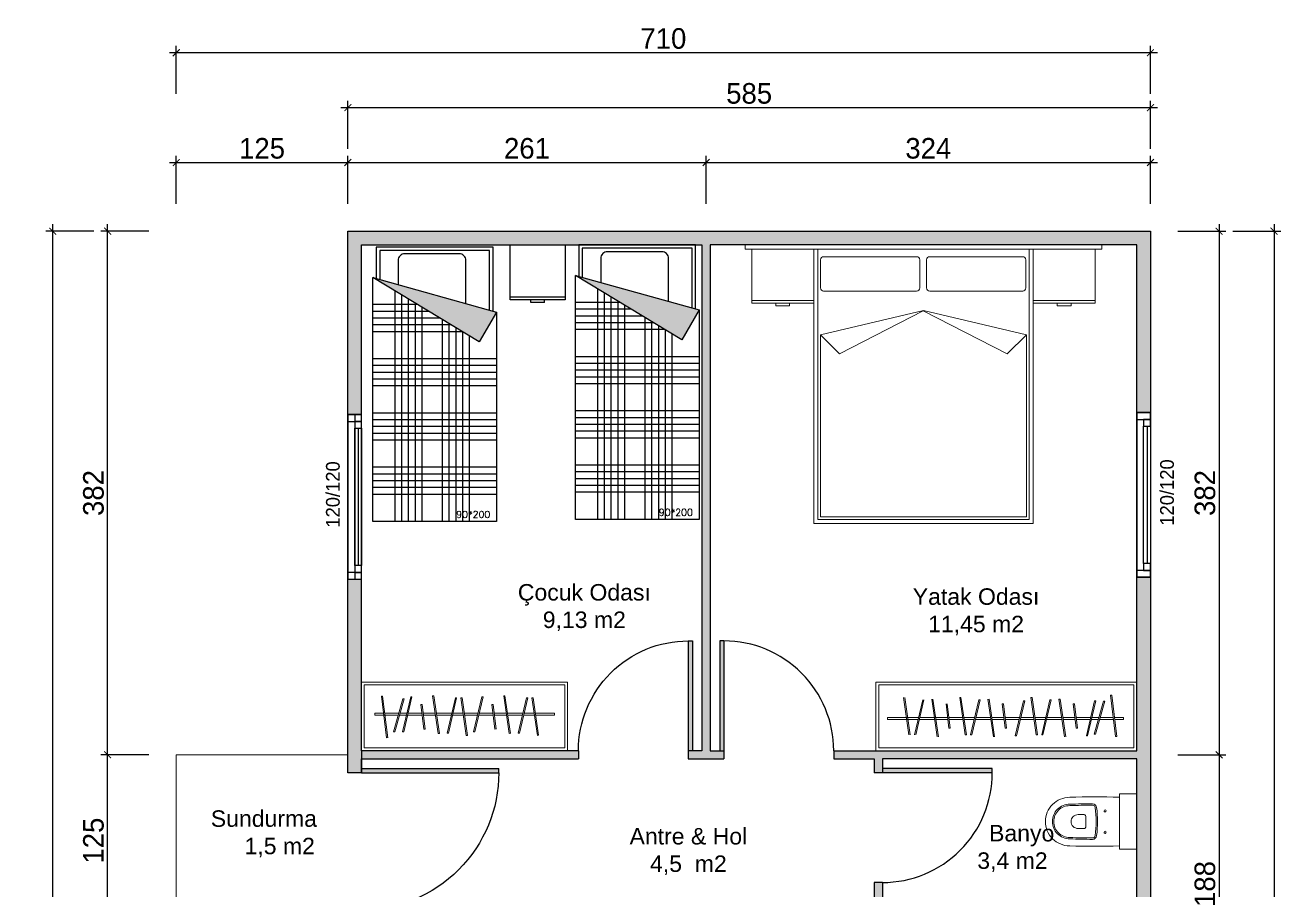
# Model space of a CAD drawing. Header units: inches. Extents: x 321 to 21697, y 7 to 6462.
# Drawn here: x 9205 to 10120, y 4552 to 5183 of the extents above; entities that cross this region are included whole.
import ezdxf

# ---------------------------------------------------------------- set-up
doc = ezdxf.new("R2010")
doc.units = ezdxf.units.IN
doc.header["$MEASUREMENT"] = 0
doc.layers.add('Kapı', color=154, linetype='Continuous', true_color=0x0c4697)
doc.layers.add('merdiven', color=8, linetype='Continuous')
doc.layers.add('Pencere', color=141, linetype='Continuous')
doc.layers.add('tefris', color=8, linetype='Continuous', lineweight=5)
doc.styles.add('DIŞ ÖLÇÜ', font='FRAMDCN.TTF', dxfattribs={"height": 15})
doc.styles.add('ROMANS', font='romans.shx')
doc.styles.get("Standard").update_dxf_attribs({"font": 'arial.ttf'})
doc.dimstyles.new('YAZI STİLİ', dxfattribs={"dimscale": 0.5, "dimtxt": 15, "dimasz": 10, "dimexe": 10, "dimexo": 10, "dimgap": 5, "dimtad": 1, "dimdec": 0, "dimtxsty": 'DIŞ ÖLÇÜ', "dimblk": 'ARCHTICK', "dimcen": 2.5, "dimdle": 10, "dimadec": 0, "dimazin": 0, "dimtfac": 1, "dimtdec": 0, "dimtix": 1, "dimtmove": 0, "dimatfit": 3, "dimldrblk": 'ARCHTICK', "dimfxl": 60, "dimfxlon": 1, "dimlwd": -1, "dimlwe": -1, "dimarcsym": 0})

# ---------------------------------------------------------------- blocks, each defined once
blk = doc.blocks.new('_ArchTick')
at = {"color": 0, "linetype": 'ByBlock', "const_width": 0.15}
blk.add_lwpolyline([(-0.5, -0.5), (0.5, 0.5)], dxfattribs=at)
blk = doc.blocks.new('*D587')
at = {"color": 0, "transparency": 16777216}
for p, q in [((9315.48, 5052.72), (9315.48, 5087.72)), ((9440.48, 5052.72), (9440.48, 5087.72)), ((9310.48, 5082.72), (9445.48, 5082.72))]:
    blk.add_line(p, q, dxfattribs=at)
at = {"layer": 'Defpoints', "color": 0, "transparency": 16777216}
for p in [(9440.48, 5082.72), (9315.48, 5032.72), (9440.48, 5032.72)]:
    blk.add_point(p, dxfattribs=at)
at = {"color": 0, "transparency": 16777216, "xscale": 5, "yscale": 5, "zscale": 5, "rotation": 180}
blk.add_blockref('_ArchTick', (9315.48, 5082.72), dxfattribs=at)
at = {"color": 0, "transparency": 16777216, "xscale": 5, "yscale": 5, "zscale": 5}
blk.add_blockref('_ArchTick', (9440.48, 5082.72), dxfattribs=at)
at = {"color": 0, "transparency": 16777216, "insert": (9377.98, 5093), "char_height": 15, "attachment_point": 5, "style": 'DIŞ ÖLÇÜ'}
blk.add_mtext('125', dxfattribs=at)
blk = doc.blocks.new('*D588')
at = {"color": 0, "transparency": 16777216}
for p, q in [((9440.48, 5052.72), (9440.48, 5087.72)), ((9701.48, 5052.72), (9701.48, 5087.72)), ((9435.48, 5082.72), (9706.48, 5082.72))]:
    blk.add_line(p, q, dxfattribs=at)
at = {"layer": 'Defpoints', "color": 0, "transparency": 16777216}
for p in [(9701.48, 5082.72), (9440.48, 5032.72), (9701.48, 5022.72)]:
    blk.add_point(p, dxfattribs=at)
at = {"color": 0, "transparency": 16777216, "xscale": 5, "yscale": 5, "zscale": 5, "rotation": 180}
blk.add_blockref('_ArchTick', (9440.48, 5082.72), dxfattribs=at)
at = {"color": 0, "transparency": 16777216, "xscale": 5, "yscale": 5, "zscale": 5}
blk.add_blockref('_ArchTick', (9701.48, 5082.72), dxfattribs=at)
at = {"color": 0, "transparency": 16777216, "insert": (9570.98, 5093), "char_height": 15, "attachment_point": 5, "style": 'DIŞ ÖLÇÜ'}
blk.add_mtext('261', dxfattribs=at)
blk = doc.blocks.new('*D462')
at = {"color": 0, "transparency": 16777216}
for p, q in [((9701.48, 5052.72), (9701.48, 5087.72)), ((10025.23, 5052.72), (10025.23, 5087.72)), ((9696.48, 5082.72), (10030.23, 5082.72))]:
    blk.add_line(p, q, dxfattribs=at)
at = {"layer": 'Defpoints', "color": 0, "transparency": 16777216}
for p in [(10025.23, 5082.72), (10025.23, 5032.72), (9701.48, 5022.72)]:
    blk.add_point(p, dxfattribs=at)
at = {"color": 0, "transparency": 16777216, "xscale": 5, "yscale": 5, "zscale": 5, "rotation": 180}
blk.add_blockref('_ArchTick', (9701.48, 5082.72), dxfattribs=at)
at = {"color": 0, "transparency": 16777216, "xscale": 5, "yscale": 5, "zscale": 5}
blk.add_blockref('_ArchTick', (10025.23, 5082.72), dxfattribs=at)
at = {"color": 0, "transparency": 16777216, "insert": (9863.36, 5093), "char_height": 15, "attachment_point": 5, "style": 'DIŞ ÖLÇÜ'}
blk.add_mtext('324', dxfattribs=at)
blk = doc.blocks.new('*D463')
at = {"color": 0, "transparency": 16777216}
for p, q in [((10045.23, 5032.72), (10080.23, 5032.72)), ((10075.23, 5037.72), (10075.23, 4646.22)), ((10045.23, 4651.22), (10080.23, 4651.22))]:
    blk.add_line(p, q, dxfattribs=at)
at = {"layer": 'Defpoints', "color": 0, "transparency": 16777216}
for p in [(10025.23, 5032.72), (10015.23, 4651.22), (10075.23, 4651.22)]:
    blk.add_point(p, dxfattribs=at)
at = {"color": 0, "transparency": 16777216, "xscale": 5, "yscale": 5, "zscale": 5}
for p, rotation in [((10075.23, 5032.72), 90), ((10075.23, 4651.22), 270)]:
    blk.add_blockref('_ArchTick', p, dxfattribs=dict(at, rotation=rotation))
at = {"color": 0, "transparency": 16777216, "insert": (10064.96, 4841.97), "char_height": 15, "attachment_point": 5, "rotation": 90, "style": 'DIŞ ÖLÇÜ'}
blk.add_mtext('382', dxfattribs=at)
blk = doc.blocks.new('*D464')
at = {"color": 0, "transparency": 16777216}
for p, q in [((10045.23, 4651.22), (10080.23, 4651.22)), ((10075.23, 4656.22), (10075.23, 4457.97)), ((10045.23, 4462.97), (10080.23, 4462.97))]:
    blk.add_line(p, q, dxfattribs=at)
at = {"layer": 'Defpoints', "color": 0, "transparency": 16777216}
for p in [(10015.23, 4651.22), (10015.23, 4462.97), (10075.23, 4462.97)]:
    blk.add_point(p, dxfattribs=at)
at = {"color": 0, "transparency": 16777216, "xscale": 5, "yscale": 5, "zscale": 5}
for p, rotation in [((10075.23, 4651.22), 90), ((10075.23, 4462.97), 270)]:
    blk.add_blockref('_ArchTick', p, dxfattribs=dict(at, rotation=rotation))
at = {"color": 0, "transparency": 16777216, "insert": (10064.96, 4557.1), "char_height": 15, "attachment_point": 5, "rotation": 90, "style": 'DIŞ ÖLÇÜ'}
blk.add_mtext('188', dxfattribs=at)
blk = doc.blocks.new('*D591')
at = {"color": 0, "transparency": 16777216}
for p, q in [((9295.48, 4651.22), (9260.48, 4651.22)), ((9265.48, 4521.22), (9265.48, 4656.22)), ((9295.48, 4526.22), (9260.48, 4526.22))]:
    blk.add_line(p, q, dxfattribs=at)
at = {"layer": 'Defpoints', "color": 0, "transparency": 16777216}
for p in [(9265.48, 4651.22), (9450.48, 4651.22), (9450.48, 4526.22)]:
    blk.add_point(p, dxfattribs=at)
at = {"color": 0, "transparency": 16777216, "xscale": 5, "yscale": 5, "zscale": 5}
for p, rotation in [((9265.48, 4651.22), 90), ((9265.48, 4526.22), 270)]:
    blk.add_blockref('_ArchTick', p, dxfattribs=dict(at, rotation=rotation))
at = {"color": 0, "transparency": 16777216, "insert": (9255.21, 4588.72), "char_height": 15, "attachment_point": 5, "rotation": 90, "style": 'DIŞ ÖLÇÜ'}
blk.add_mtext('125', dxfattribs=at)
blk = doc.blocks.new('*D592')
at = {"color": 0, "transparency": 16777216}
for p, q in [((9295.48, 5032.72), (9260.48, 5032.72)), ((9265.48, 4646.22), (9265.48, 5037.72)), ((9295.48, 4651.22), (9260.48, 4651.22))]:
    blk.add_line(p, q, dxfattribs=at)
at = {"layer": 'Defpoints', "color": 0, "transparency": 16777216}
for p in [(9265.48, 5032.72), (9440.48, 5032.72), (9450.48, 4651.22)]:
    blk.add_point(p, dxfattribs=at)
at = {"color": 0, "transparency": 16777216, "xscale": 5, "yscale": 5, "zscale": 5}
for p, rotation in [((9265.48, 5032.72), 90), ((9265.48, 4651.22), 270)]:
    blk.add_blockref('_ArchTick', p, dxfattribs=dict(at, rotation=rotation))
at = {"color": 0, "transparency": 16777216, "insert": (9255.21, 4841.97), "char_height": 15, "attachment_point": 5, "rotation": 90, "style": 'DIŞ ÖLÇÜ'}
blk.add_mtext('382', dxfattribs=at)
blk = doc.blocks.new('*D487')
at = {"color": 0, "transparency": 16777216}
for p, q in [((9440.48, 5092.72), (9440.48, 5127.72)), ((10025.23, 5092.72), (10025.23, 5127.72)), ((9435.48, 5122.72), (10030.23, 5122.72))]:
    blk.add_line(p, q, dxfattribs=at)
at = {"layer": 'Defpoints', "color": 0, "transparency": 16777216}
for p in [(10025.23, 5122.72), (9440.48, 5032.72), (10025.23, 5032.72)]:
    blk.add_point(p, dxfattribs=at)
at = {"color": 0, "transparency": 16777216, "xscale": 5, "yscale": 5, "zscale": 5, "rotation": 180}
blk.add_blockref('_ArchTick', (9440.48, 5122.72), dxfattribs=at)
at = {"color": 0, "transparency": 16777216, "xscale": 5, "yscale": 5, "zscale": 5}
blk.add_blockref('_ArchTick', (10025.23, 5122.72), dxfattribs=at)
at = {"color": 0, "transparency": 16777216, "insert": (9732.86, 5133), "char_height": 15, "attachment_point": 5, "style": 'DIŞ ÖLÇÜ'}
blk.add_mtext('585', dxfattribs=at)
blk = doc.blocks.new('*D488')
at = {"color": 0, "transparency": 16777216}
for p, q in [((10085.23, 5032.72), (10120.23, 5032.72)), ((10115.23, 5037.72), (10115.23, 3903.22)), ((10085.23, 3908.22), (10120.23, 3908.22))]:
    blk.add_line(p, q, dxfattribs=at)
at = {"layer": 'Defpoints', "color": 0, "transparency": 16777216}
for p in [(10025.23, 5032.72), (10025.23, 3908.22), (10115.23, 3908.22)]:
    blk.add_point(p, dxfattribs=at)
at = {"color": 0, "transparency": 16777216, "xscale": 5, "yscale": 5, "zscale": 5}
for p, rotation in [((10115.23, 5032.72), 90), ((10115.23, 3908.22), 270)]:
    blk.add_blockref('_ArchTick', p, dxfattribs=dict(at, rotation=rotation))
at = {"color": 0, "transparency": 16777216, "insert": (10104.96, 4470.47), "char_height": 15, "attachment_point": 5, "rotation": 90, "style": 'DIŞ ÖLÇÜ'}
blk.add_mtext('1125', dxfattribs=at)
blk = doc.blocks.new('*D489')
at = {"color": 0, "transparency": 16777216}
for p, q in [((9255.48, 5032.72), (9220.48, 5032.72)), ((9225.48, 3903.22), (9225.48, 5037.72)), ((9255.48, 3908.22), (9220.48, 3908.22))]:
    blk.add_line(p, q, dxfattribs=at)
at = {"layer": 'Defpoints', "color": 0, "transparency": 16777216}
for p in [(9225.48, 5032.72), (9440.48, 5032.72), (9440.48, 3908.22)]:
    blk.add_point(p, dxfattribs=at)
at = {"color": 0, "transparency": 16777216, "xscale": 5, "yscale": 5, "zscale": 5}
for p, rotation in [((9225.48, 5032.72), 90), ((9225.48, 3908.22), 270)]:
    blk.add_blockref('_ArchTick', p, dxfattribs=dict(at, rotation=rotation))
at = {"color": 0, "transparency": 16777216, "insert": (9215.21, 4470.47), "char_height": 15, "attachment_point": 5, "rotation": 90, "style": 'DIŞ ÖLÇÜ'}
blk.add_mtext('1125', dxfattribs=at)
blk = doc.blocks.new('*D490')
at = {"color": 0, "transparency": 16777216}
for p, q in [((10030.23, 5162.72), (9310.48, 5162.72)), ((9315.48, 5132.72), (9315.48, 5167.72)), ((10025.23, 5132.72), (10025.23, 5167.72))]:
    blk.add_line(p, q, dxfattribs=at)
at = {"layer": 'Defpoints', "color": 0, "transparency": 16777216}
for p in [(9315.48, 5162.72), (10025.23, 5072.72), (9315.48, 4691.22)]:
    blk.add_point(p, dxfattribs=at)
at = {"color": 0, "transparency": 16777216, "xscale": 5, "yscale": 5, "zscale": 5, "rotation": 180}
blk.add_blockref('_ArchTick', (9315.48, 5162.72), dxfattribs=at)
at = {"color": 0, "transparency": 16777216, "xscale": 5, "yscale": 5, "zscale": 5}
blk.add_blockref('_ArchTick', (10025.23, 5162.72), dxfattribs=at)
at = {"color": 0, "transparency": 16777216, "insert": (9670.36, 5173), "char_height": 15, "attachment_point": 5, "style": 'DIŞ ÖLÇÜ'}
blk.add_mtext('710', dxfattribs=at)
blk = doc.blocks.new('RFSF')
for p, q in [((-10764.26, -3549.47), (-10764.26, -3539.47)), ((-10644.26, -3549.47), (-10644.26, -3539.47))]:
    blk.add_line(p, q)
at = {"layer": 'Pencere'}
for p, q in [((-10754.26, -3539.47), (-10654.26, -3539.47)), ((-10759.26, -3549.47), (-10649.26, -3549.47)), ((-10754.26, -3541.97), (-10654.26, -3541.97)), ((-10654.26, -3544.47), (-10754.26, -3544.47))]:
    blk.add_line(p, q, dxfattribs=at)
for points in [[(-10764.26, -3549.47), (-10759.26, -3549.47), (-10759.26, -3539.47), (-10764.26, -3539.47), (-10764.26, -3549.47)], [(-10759.26, -3539.47), (-10759.26, -3544.47), (-10754.26, -3544.47), (-10754.26, -3539.47), (-10759.26, -3539.47)], [(-10654.26, -3539.47), (-10654.26, -3544.47), (-10649.26, -3544.47), (-10649.26, -3539.47), (-10654.26, -3539.47)], [(-10649.26, -3549.47), (-10644.26, -3549.47), (-10644.26, -3539.47), (-10649.26, -3539.47), (-10649.26, -3549.47)]]:
    blk.add_lwpolyline(points, dxfattribs=at)
blk = doc.blocks.new('yhyhyhyh')
at = {"layer": 'tefris'}
for p, q in [((64424.58, 2378.16), (64424.58, 2383.16)), ((64388.68, 2347.93), (64388.68, 2280.2)), ((64411.42, 2350.2), (64390.95, 2350.2)), ((64413.68, 2280.2), (64413.68, 2347.93)), ((64445.57, 2350.66), (64427.98, 2275.79)), ((64445.57, 2350.66), (64459.48, 2336.75)), ((64578.08, 2350.66), (64445.57, 2350.66)), ((64578.08, 2200.66), (64578.08, 2350.66)), ((64459.48, 2336.75), (64428.08, 2275.36)), ((64388.68, 2270.66), (64388.68, 2202.93)), ((64390.95, 2277.93), (64411.42, 2277.93)), ((64411.42, 2272.93), (64390.95, 2272.93)), ((64413.68, 2202.93), (64413.68, 2270.66)), ((64427.98, 2275.79), (64445.57, 2200.64)), ((64428.08, 2275.36), (64459.48, 2214.55)), ((64459.48, 2214.55), (64445.6, 2200.66)), ((64390.95, 2200.66), (64411.42, 2200.66)), ((64445.6, 2200.66), (64578.08, 2200.66)), ((64424.58, 2173.16), (64424.58, 2178.16))]:
    blk.add_line(p, q, dxfattribs=at)
for points in [[(64383.08, 2145.66), (64383.08, 2405.66), (64380.08, 2405.66), (64380.08, 2145.66)], [(64583.08, 2195.66), (64583.08, 2355.66), (64383.08, 2355.66), (64383.08, 2195.66)]]:
    blk.add_lwpolyline(points, close=True, dxfattribs=at)
for points in [[(64383.08, 2355.66), (64383.08, 2400.66), (64420.58, 2400.66), (64420.58, 2355.66), (64383.08, 2355.66)], [(64420.58, 2400.66), (64422.58, 2400.66), (64422.58, 2355.66), (64420.58, 2355.66)], [(64424.58, 2383.16), (64422.58, 2383.16)], [(64424.58, 2378.16), (64424.58, 2373.16), (64422.58, 2373.16)], [(64383.08, 2195.66), (64583.08, 2195.66), (64583.08, 2355.66), (64383.08, 2355.66)], [(64383.08, 2198.66), (64580.08, 2198.66), (64580.08, 2352.66), (64383.08, 2352.66)], [(64383.08, 2150.66), (64383.08, 2195.66), (64420.58, 2195.66), (64420.58, 2150.66), (64383.08, 2150.66)], [(64420.58, 2195.66), (64422.58, 2195.66), (64422.58, 2150.66), (64420.58, 2150.66)], [(64424.58, 2178.16), (64422.58, 2178.16)], [(64424.58, 2173.16), (64424.58, 2168.16), (64422.58, 2168.16)]]:
    blk.add_lwpolyline(points, dxfattribs=at)
for centre, start, end in [((64390.95, 2347.93), 90, 180), ((64411.42, 2347.93), 0, 90), ((64390.95, 2280.2), 180, 270), ((64411.42, 2280.2), 270, 0), ((64390.95, 2270.66), 90, 180), ((64411.42, 2270.66), 0, 90), ((64390.95, 2202.93), 180, 270), ((64411.42, 2202.93), 270, 0)]:
    blk.add_arc(centre, 2.27, start, end, dxfattribs=at)
blk = doc.blocks.new('drfdf')
at = {"layer": 'merdiven'}
blk.add_hatch(color=252, dxfattribs=at).paths.add_polyline_path([(-14053.99, 1535.25), (-13963.99, 1510.11), (-13976.56, 1488.33)])
for p, q in [((-13966.46, 1557.47), (-14051.52, 1557.47)), ((-14051.52, 1557.47), (-14051.52, 1534.56)), ((-13966.46, 1510.77), (-13966.46, 1557.47)), ((-14053.99, 1535.25), (-13963.99, 1510.11)), ((-14053.99, 1357.47), (-14053.99, 1535.25)), ((-13963.99, 1510.11), (-13963.99, 1357.47)), ((-13963.99, 1357.47), (-14053.99, 1357.47))]:
    blk.add_line(p, q, dxfattribs=at)
at = {"layer": 'merdiven', "color": 251}
for p, q in [((-14038.07, 1525.6), (-14038.07, 1357.47)), ((-14033.13, 1522.61), (-14033.13, 1357.47)), ((-14028.19, 1519.61), (-14028.19, 1357.47)), ((-14023.25, 1516.62), (-14023.25, 1357.47)), ((-14018.31, 1513.63), (-14018.31, 1357.47)), ((-14003.5, 1504.65), (-14003.5, 1357.47)), ((-13998.56, 1501.66), (-13998.56, 1357.47)), ((-13993.62, 1498.67), (-13993.62, 1357.47)), ((-13988.68, 1495.68), (-13988.68, 1357.47)), ((-13983.75, 1492.48), (-13983.74, 1357.47))]:
    blk.add_line(p, q, dxfattribs=at)
at = {"layer": 'merdiven', "color": 252}
for p, q in [((-14021.39, 1515.49), (-14053.99, 1515.49)), ((-14013.24, 1510.56), (-14053.99, 1510.55)), ((-14005.09, 1505.62), (-14053.99, 1505.62)), ((-13996.94, 1500.68), (-14053.99, 1500.68)), ((-13988.79, 1495.74), (-14053.99, 1495.74)), ((-13963.99, 1475.99), (-14053.99, 1475.99)), ((-13963.99, 1471.05), (-14053.99, 1471.05)), ((-13963.99, 1466.11), (-14053.99, 1466.11)), ((-13963.99, 1461.17), (-14053.99, 1461.17)), ((-13963.99, 1456.23), (-14053.99, 1456.23)), ((-13963.99, 1436.48), (-14053.99, 1436.48)), ((-13963.99, 1431.54), (-14053.99, 1431.54)), ((-13963.99, 1426.61), (-14053.99, 1426.6)), ((-13963.99, 1421.67), (-14053.99, 1421.67)), ((-13963.99, 1416.73), (-14053.99, 1416.73)), ((-13963.99, 1396.98), (-14053.99, 1396.97)), ((-13963.99, 1392.04), (-14053.99, 1392.04)), ((-13963.99, 1387.1), (-14053.99, 1387.1)), ((-13963.99, 1382.16), (-14053.99, 1382.16)), ((-13963.99, 1377.22), (-14053.99, 1377.22))]:
    blk.add_line(p, q, dxfattribs=at)
at = {"layer": 'merdiven'}
for points in [[(-13968.93, 1511.43), (-13968.93, 1555), (-14049.06, 1555), (-14049.06, 1533.87)], [(-13963.99, 1510.11), (-13976.56, 1488.33), (-14053.99, 1535.25)]]:
    blk.add_lwpolyline(points, dxfattribs=at)
blk.add_lwpolyline([(-13986.47, 1516.39, 0.081443), (-13986.22, 1517.96), (-13986.22, 1547.59, 0.414214), (-13991.15, 1552.53), (-14030.66, 1552.53, 0.414214), (-14035.6, 1547.59), (-14035.6, 1530.11)], format="xyb", dxfattribs=at)
at = {"layer": 'merdiven', "linetype": 'Continuous', "style": 'ROMANS'}
blk.add_text('90*200', height=4.987, rotation=0.00075, dxfattribs=at).set_placement((-13993.29, 1360.15))
blk = doc.blocks.new('fsfsfsf')
at = {"layer": 'merdiven'}
blk.add_hatch(color=252, dxfattribs=at).paths.add_polyline_path([(-13640.4, 1240.07), (-13550.4, 1214.93), (-13562.97, 1193.16)])
at = {"layer": 'merdiven', "linetype": 'Continuous'}
for p, q in [((-13687.93, 1222.29), (-13687.93, 1262.29)), ((-13687.93, 1262.29), (-13647.93, 1262.29)), ((-13647.93, 1262.29), (-13647.93, 1222.29)), ((-13647.93, 1224.29), (-13687.93, 1224.29)), ((-13647.93, 1222.29), (-13687.93, 1222.29)), ((-13672.93, 1220.29), (-13672.93, 1222.29)), ((-13662.93, 1220.29), (-13672.93, 1220.29)), ((-13662.93, 1220.29), (-13662.93, 1222.29))]:
    blk.add_line(p, q, dxfattribs=at)
at = {"layer": 'merdiven'}
for p, q in [((-13552.87, 1262.29), (-13637.93, 1262.29)), ((-13637.93, 1262.29), (-13637.93, 1239.38)), ((-13552.87, 1215.59), (-13552.87, 1262.29)), ((-13640.4, 1240.07), (-13550.4, 1214.93)), ((-13640.4, 1062.29), (-13640.4, 1240.07)), ((-13550.4, 1214.93), (-13550.4, 1062.29)), ((-13550.4, 1062.29), (-13640.4, 1062.29))]:
    blk.add_line(p, q, dxfattribs=at)
at = {"layer": 'merdiven', "color": 251}
for p, q in [((-13624.48, 1230.42), (-13624.47, 1062.29)), ((-13619.54, 1227.43), (-13619.53, 1062.29)), ((-13614.6, 1224.44), (-13614.6, 1062.29)), ((-13609.66, 1221.45), (-13609.66, 1062.29)), ((-13604.72, 1218.45), (-13604.72, 1062.29)), ((-13589.91, 1209.48), (-13589.9, 1062.29)), ((-13584.97, 1206.49), (-13584.97, 1062.29)), ((-13580.03, 1203.49), (-13580.03, 1062.29)), ((-13575.09, 1200.5), (-13575.09, 1062.29)), ((-13570.15, 1197.31), (-13570.15, 1062.29))]:
    blk.add_line(p, q, dxfattribs=at)
at = {"layer": 'merdiven', "color": 252}
for p, q in [((-13607.8, 1220.32), (-13640.4, 1220.32)), ((-13599.65, 1215.38), (-13640.4, 1215.38)), ((-13591.5, 1210.44), (-13640.4, 1210.44)), ((-13583.35, 1205.5), (-13640.4, 1205.5)), ((-13575.2, 1200.57), (-13640.4, 1200.56)), ((-13550.4, 1180.81), (-13640.4, 1180.81)), ((-13550.4, 1175.87), (-13640.4, 1175.87)), ((-13550.4, 1170.94), (-13640.4, 1170.93)), ((-13550.4, 1166), (-13640.4, 1166)), ((-13550.4, 1161.06), (-13640.4, 1161.06)), ((-13550.4, 1141.31), (-13640.4, 1141.31)), ((-13550.4, 1136.37), (-13640.4, 1136.37)), ((-13550.4, 1131.43), (-13640.4, 1131.43)), ((-13550.4, 1126.49), (-13640.4, 1126.49)), ((-13550.4, 1121.55), (-13640.4, 1121.55)), ((-13550.4, 1101.8), (-13640.4, 1101.8)), ((-13550.4, 1096.86), (-13640.4, 1096.86)), ((-13550.4, 1091.92), (-13640.4, 1091.92)), ((-13550.4, 1086.99), (-13640.4, 1086.98)), ((-13550.4, 1082.05), (-13640.4, 1082.05))]:
    blk.add_line(p, q, dxfattribs=at)
at = {"layer": 'merdiven'}
for points in [[(-13555.34, 1216.25), (-13555.34, 1259.83), (-13635.46, 1259.82), (-13635.46, 1238.69)], [(-13550.4, 1214.93), (-13562.97, 1193.16), (-13640.4, 1240.07)]]:
    blk.add_lwpolyline(points, dxfattribs=at)
blk.add_lwpolyline([(-13572.88, 1221.21, 0.081443), (-13572.62, 1222.79), (-13572.62, 1252.42, 0.414214), (-13577.56, 1257.36), (-13617.07, 1257.36, 0.414214), (-13622.01, 1252.42), (-13622.01, 1234.93)], format="xyb", dxfattribs=at)
at = {"layer": 'merdiven', "linetype": 'Continuous', "style": 'ROMANS'}
blk.add_text('90*200', height=4.987, rotation=0.00075, dxfattribs=at).set_placement((-13579.69, 1064.97))
blk = doc.blocks.new('thytyhtyht')
at = {"layer": 'tefris', "lineweight": 0}
for p, q in [((9180.27, -617.55), (9150.06, -621.24)), ((9180.27, -618.47), (9150.06, -622.16)), ((9178.43, -633.21), (9154.35, -626.3)), ((9178.43, -634.13), (9154.35, -627.22)), ((9179.81, -638.89), (9154.2, -632.9)), ((9179.81, -639.81), (9154.2, -633.82)), ((9174.14, -646.25), (9156.35, -648.4)), ((9174.14, -647.18), (9156.35, -649.32)), ((9180.42, -654.85), (9153.13, -658.84)), ((9180.42, -655.77), (9153.13, -659.76)), ((9179.04, -671.43), (9153.43, -665.44)), ((9179.04, -672.35), (9153.43, -666.36)), ((9179.04, -675.42), (9151.75, -679.41)), ((9179.04, -676.34), (9151.75, -680.33)), ((9179.81, -690.66), (9154.2, -684.68)), ((9179.81, -691.58), (9154.2, -685.6)), ((9174.14, -698.03), (9156.35, -700.18)), ((9174.14, -698.95), (9156.35, -701.1)), ((9180.42, -706.63), (9153.13, -710.62)), ((9180.42, -707.55), (9153.13, -711.54)), ((9179.04, -723.2), (9153.43, -717.22)), ((9179.04, -724.12), (9153.43, -718.14)), ((9179.04, -727.19), (9151.75, -731.18)), ((9179.04, -728.11), (9151.88, -732.09))]:
    blk.add_line(p, q, dxfattribs=at)
at = {"layer": 'tefris', "lineweight": 0, "ltscale": 50}
for p, q in [((9150.06, -621.24), (9150.17, -622.14)), ((9180.27, -617.55), (9180.27, -618.47)), ((9154.35, -626.3), (9154.35, -627.22)), ((9154.2, -632.9), (9154.2, -633.82)), ((9178.43, -633.21), (9178.43, -634.13)), ((9179.81, -638.89), (9179.81, -639.81)), ((9156.35, -648.4), (9156.35, -649.32)), ((9174.14, -646.25), (9174.25, -647.16)), ((9180.42, -654.85), (9180.42, -655.77)), ((9153.13, -658.84), (9153.13, -659.76)), ((9153.43, -665.44), (9153.43, -666.36)), ((9179.04, -671.43), (9179.04, -672.35)), ((9179.04, -675.42), (9179.04, -676.34)), ((9151.75, -679.41), (9151.75, -680.33)), ((9154.2, -684.68), (9154.2, -685.6)), ((9179.81, -690.66), (9179.81, -691.58)), ((9156.35, -700.18), (9156.46, -701.09)), ((9174.14, -698.03), (9174.14, -698.95)), ((9153.13, -710.62), (9153.26, -711.52)), ((9180.42, -706.63), (9180.42, -707.55)), ((9153.43, -717.22), (9153.43, -718.14)), ((9151.75, -731.18), (9151.88, -732.09)), ((9179.04, -723.2), (9179.04, -724.12)), ((9179.04, -727.19), (9179.04, -728.11))]:
    blk.add_line(p, q, dxfattribs=at)
at = {"layer": 'tefris'}
for points in [[(9190.57, -753.1), (9190.57, -603.1), (9140.57, -603.1), (9140.57, -753.1)], [(9188.57, -751.1), (9188.57, -605.1), (9142.57, -605.1), (9142.57, -751.1)]]:
    blk.add_lwpolyline(points, close=True, dxfattribs=at)
at = {"layer": 'tefris', "lineweight": 0}
for points in [[(9167.91, -619.06), (9167.91, -612.81), (9166.39, -612.81), (9166.39, -619.24)], [(9166.39, -620.17), (9166.39, -629.75)], [(9167.91, -630.19), (9167.91, -619.98)], [(9166.39, -630.67), (9166.39, -635.75)], [(9167.91, -636.11), (9167.91, -631.11)], [(9166.39, -636.67), (9166.39, -647.19)], [(9167.91, -647.01), (9167.91, -637.03)], [(9166.39, -648.11), (9166.39, -656.9)], [(9167.91, -656.68), (9167.91, -647.93)], [(9166.39, -657.82), (9166.39, -668.47)], [(9167.91, -668.82), (9167.91, -657.6)], [(9166.39, -669.39), (9166.39, -677.27)], [(9167.91, -677.05), (9167.91, -669.75)], [(9166.39, -678.19), (9166.39, -687.53)], [(9167.91, -687.88), (9167.91, -677.97)], [(9166.39, -688.45), (9166.39, -698.97)], [(9167.91, -698.78), (9167.91, -688.8)], [(9166.39, -699.89), (9166.39, -708.68)], [(9167.91, -708.46), (9167.91, -699.7)], [(9166.39, -709.6), (9166.39, -720.25)], [(9167.91, -720.6), (9167.91, -709.38)], [(9166.39, -721.17), (9166.39, -729.04)], [(9167.91, -728.82), (9167.91, -721.52)], [(9166.39, -729.96), (9166.39, -743.64), (9167.91, -743.64), (9167.91, -729.74)]]:
    blk.add_lwpolyline(points, dxfattribs=at)
blk = doc.blocks.new('tyty')
at = {"layer": 'tefris', "lineweight": 0}
for p, q in [((72239.46, 5072.78), (72209.25, 5069.1)), ((72239.46, 5071.86), (72209.25, 5068.18)), ((72237.62, 5057.13), (72213.55, 5064.03)), ((72237.62, 5056.2), (72213.55, 5063.11)), ((72239, 5051.45), (72213.39, 5057.43)), ((72239, 5050.53), (72213.39, 5056.51)), ((72233.33, 5044.08), (72215.54, 5041.93)), ((72233.33, 5043.16), (72215.54, 5041.01)), ((72239.62, 5035.48), (72212.32, 5031.49)), ((72239.62, 5034.56), (72212.32, 5030.57)), ((72238.24, 5018.91), (72212.63, 5024.89)), ((72238.24, 5017.99), (72212.63, 5023.97)), ((72238.24, 5014.92), (72210.94, 5010.93)), ((72238.24, 5013.99), (72210.94, 5010)), ((72239, 4999.67), (72213.39, 5005.66)), ((72239, 4998.75), (72213.39, 5004.74)), ((72233.33, 4992.3), (72215.54, 4990.15)), ((72233.33, 4991.38), (72215.54, 4989.23)), ((72239.62, 4983.71), (72212.32, 4979.72)), ((72239.62, 4982.79), (72212.32, 4978.8)), ((72238.24, 4967.13), (72212.63, 4973.12)), ((72238.24, 4966.21), (72212.63, 4972.2)), ((72238.24, 4963.14), (72210.94, 4959.15)), ((72238.24, 4962.22), (72211.07, 4958.25)), ((72233.33, 4951.36), (72215.54, 4949.21)), ((72233.33, 4950.44), (72215.54, 4948.29)), ((72239.62, 4942.77), (72212.32, 4938.78)), ((72239.62, 4941.85), (72212.32, 4937.86)), ((72238.24, 4926.19), (72212.63, 4932.18)), ((72238.24, 4925.27), (72212.63, 4931.26)), ((72238.24, 4922.2), (72210.94, 4918.21)), ((72238.24, 4921.28), (72211.07, 4917.31))]:
    blk.add_line(p, q, dxfattribs=at)
at = {"layer": 'tefris', "lineweight": 0, "ltscale": 50}
for p, q in [((72209.25, 5069.1), (72209.36, 5068.19)), ((72239.46, 5072.78), (72239.46, 5071.86)), ((72213.55, 5064.03), (72213.55, 5063.11)), ((72213.39, 5057.43), (72213.39, 5056.51)), ((72237.62, 5057.13), (72237.62, 5056.2)), ((72239, 5051.45), (72239, 5050.53)), ((72215.54, 5041.93), (72215.54, 5041.01)), ((72233.33, 5044.08), (72233.44, 5043.17)), ((72212.32, 5031.49), (72212.32, 5030.57)), ((72212.63, 5024.89), (72212.63, 5023.97)), ((72238.24, 5018.91), (72238.24, 5017.99)), ((72238.24, 5014.92), (72238.24, 5013.99)), ((72210.94, 5010.93), (72210.94, 5010)), ((72213.39, 5005.66), (72213.39, 5004.74)), ((72239, 4999.67), (72239, 4998.75)), ((72215.54, 4990.15), (72215.65, 4989.25)), ((72233.33, 4992.3), (72233.33, 4991.38)), ((72212.32, 4979.72), (72212.45, 4978.82)), ((72212.63, 4973.12), (72212.63, 4972.2)), ((72210.94, 4959.15), (72211.07, 4958.25)), ((72238.24, 4967.13), (72238.24, 4966.21)), ((72238.24, 4963.14), (72238.24, 4962.22)), ((72233.33, 4951.36), (72233.33, 4950.44))]:
    blk.add_line(p, q, dxfattribs=at)
at = {"layer": 'tefris'}
for p, q in [((72225.58, 4960.37), (72225.58, 4950.43)), ((72227.1, 4950.61), (72227.1, 4960.59))]:
    blk.add_line(p, q, dxfattribs=at)
for points in [[(72249.76, 4897.23), (72249.76, 5087.23), (72199.76, 5087.23), (72199.76, 4897.23)], [(72247.76, 4899.23), (72247.75, 5085.22), (72201.75, 5085.22), (72201.76, 4899.23)]]:
    blk.add_lwpolyline(points, close=True, dxfattribs=at)
at = {"layer": 'tefris', "lineweight": 0}
for points in [[(72227.1, 5071.27), (72227.1, 5077.53), (72225.58, 5077.53), (72225.58, 5071.09)], [(72225.58, 5070.17), (72225.58, 5060.58)], [(72227.1, 5060.14), (72227.1, 5070.35)], [(72225.58, 5059.66), (72225.58, 5054.58)], [(72227.1, 5054.23), (72227.1, 5059.22)], [(72225.58, 5053.66), (72225.58, 5043.14)], [(72227.1, 5043.33), (72227.1, 5053.31)], [(72225.58, 5042.22), (72225.58, 5033.43)], [(72227.1, 5033.65), (72227.1, 5042.41)], [(72225.58, 5032.51), (72225.58, 5021.86)], [(72227.1, 5021.51), (72227.1, 5032.73)], [(72225.58, 5020.94), (72225.58, 5013.07)], [(72227.1, 5013.29), (72227.1, 5020.59)], [(72225.58, 5012.14), (72225.58, 5002.81)], [(72227.1, 5002.45), (72227.1, 5012.37)], [(72225.58, 5001.89), (72225.58, 4991.37)], [(72227.1, 4991.55), (72227.1, 5001.53)], [(72225.58, 4990.45), (72225.58, 4981.66)], [(72227.1, 4981.88), (72227.1, 4990.63)], [(72225.58, 4980.73), (72225.58, 4970.09)], [(72227.1, 4969.73), (72227.1, 4980.96)], [(72225.58, 4969.17), (72225.58, 4961.29)], [(72227.1, 4961.51), (72227.1, 4968.81)], [(72225.58, 4949.51), (72225.58, 4940.72)], [(72227.1, 4940.94), (72227.1, 4949.69)], [(72225.58, 4939.79), (72225.58, 4929.15)], [(72227.1, 4928.79), (72227.1, 4940.02)], [(72225.58, 4928.23), (72225.58, 4920.35)], [(72225.58, 4924.64), (72225.58, 4905.76), (72227.1, 4905.76), (72227.1, 4924.86)], [(72227.1, 4920.57), (72227.1, 4927.87)]]:
    blk.add_lwpolyline(points, dxfattribs=at)
blk = doc.blocks.new('hyrgterf-flat-1')
at = {"layer": 'tefris'}
for points in [[(-21, 64, -0.414214), (0, 43, -0.017916), (0, 0), (-42, 0, -0.017916), (-42, 43, -0.414214)], [(-27, 30.4), (-27, 35.8, -0.414214), (-21, 41.8, -0.414214), (-15, 35.8), (-15, 30.4, -0.414214), (-16.2, 29.2), (-21, 29.2), (-25.8, 29.2, -0.414214)]]:
    blk.add_lwpolyline(points, format="xyb", close=True, dxfattribs=at)
for points in [[(-36, 43, -0.414214), (-21, 58, -0.414214), (-6, 43, -0.414214)], [(-34.8, 43, -0.414214), (-21, 56.8, -0.414214), (-7.2, 43, -0.414214)], [(-6, 42.8, -0.008187), (-5.6, 23.3, -0.379237), (-8.8, 19.7, -0.061884), (-33.2, 19.7, -0.379237), (-36.4, 23.3, -0.008187), (-36, 42.8)], [(-7.2, 42.7, -0.008187), (-6.8, 23.3, -0.379237), (-8.9, 20.9, -0.061884), (-33.1, 20.9, -0.379237), (-35.2, 23.3, -0.008187), (-34.8, 42.7)]]:
    blk.add_lwpolyline(points, format="xyb", dxfattribs=at)
for centre, start, end in [((-30.3, 12.4), 90, 270), ((-30.3, 12.4), 270, 90), ((-11.7, 12.4), 90, 270), ((-11.7, 12.4), 270, 90)]:
    blk.add_arc(centre, 0.9, start, end, dxfattribs=at)
blk = doc.blocks.new('thtyhtj')
at = {"layer": 'tefris'}
blk.add_lwpolyline([(64962.02, 4283.65), (64949.39, 4283.65), (64949.39, 4243.26), (64962.02, 4243.26)], close=True, dxfattribs=at)
at = {"layer": 'tefris', "xscale": 0.8418575763160179, "yscale": 0.8418575763160179, "zscale": 0.8418575763160179, "rotation": 270}
blk.add_blockref('hyrgterf-flat-1', (64962.02, 4245.79), dxfattribs=at)

msp = doc.modelspace()

# ---------------------------------------------------------------- hatches: boundary and pattern name
h = msp.add_hatch(color=256)
h.dxf.hatch_style = 1
h.paths.add_polyline_path([(9450.48, 5022.72), (9698.48, 5022.72), (9698.48, 4654.22), (9688.48, 4654.22), (9688.48, 4648.22), (9714.48, 4648.22), (9714.48, 4654.22), (9704.48, 4654.22), (9704.48, 5022.72), (10015.23, 5022.72), (10015.23, 4900.57), (10025.23, 4900.57), (10025.23, 5032.72), (9440.48, 5032.72), (9440.48, 4899.12), (9450.48, 4899.12)])
h.paths.add_polyline_path([(9450.48, 4654.22), (9450.48, 4779.12), (9440.48, 4779.12), (9440.48, 4638.22), (9450.48, 4638.22), (9450.48, 4648.22)])
h.paths.add_polyline_path([(9608.48, 4654.22), (9450.48, 4654.22), (9450.48, 4648.22), (9608.48, 4648.22)], flags=17)
h.paths.add_polyline_path([(10025.23, 4780.57), (10015.23, 4780.57), (10015.23, 4654.22), (9794.48, 4654.22), (9794.48, 4648.22), (9823.98, 4648.22), (9823.98, 4638.22), (9829.98, 4638.22), (9829.98, 4648.22), (10015.23, 4648.22), (10015.23, 4535.97), (10025.23, 4535.97)])
h.paths.add_polyline_path([(9730.98, 4529.22), (9450.48, 4529.22), (9450.48, 4538.22), (9440.48, 4538.22), (9440.48, 4507.22), (9450.48, 4507.22), (9450.48, 4517.22), (9450.48, 4523.22), (9730.98, 4523.22)])
h.paths.add_polyline_path([(9450.48, 4387.22), (9440.48, 4387.22), (9440.48, 4144.22), (9565.48, 4144.22), (9565.48, 4154.22), (9450.48, 4154.22)])
h.paths.add_polyline_path([(9780.23, 4154.22), (9685.48, 4154.22), (9685.48, 4144.22), (9780.23, 4144.22)])
h.paths.add_polyline_path([(9810.98, 4529.22), (9810.98, 4523.22), (9823.98, 4523.22), (9823.98, 4459.97), (10015.23, 4459.97), (10015.23, 4154.22), (9900.23, 4154.22), (9900.23, 4144.22), (10025.23, 4144.22), (10025.23, 4475.97), (10015.23, 4475.97), (10015.23, 4465.97), (9829.98, 4465.97), (9829.98, 4558.22), (9823.98, 4558.22), (9823.98, 4529.22)])
at = {"layer": 'Kapı', "transparency": 33554636}
h = msp.add_hatch(color=256, dxfattribs=at)
h.dxf.hatch_style = 1
h.paths.add_polyline_path([(9688.48, 4654.22), (9691.48, 4654.22), (9691.48, 4734.22), (9688.48, 4734.22)])
h = msp.add_hatch(color=256, dxfattribs=at)
h.dxf.hatch_style = 1
h.paths.add_polyline_path([(9714.48, 4654.22), (9711.48, 4654.22), (9711.48, 4734.22), (9714.48, 4734.22)])
h = msp.add_hatch(color=256, dxfattribs=at)
h.dxf.hatch_style = 1
h.paths.add_polyline_path([(9550.48, 4641.22), (9550.48, 4638.22), (9450.48, 4638.22), (9450.48, 4641.22)])
h = msp.add_hatch(color=256, dxfattribs=at)
h.dxf.hatch_style = 1
h.paths.add_polyline_path([(9829.98, 4638.22), (9829.98, 4641.22), (9909.98, 4641.22), (9909.98, 4638.22)])

# ---------------------------------------------------------------- linework, layer by layer
for p, q in [((9450.48, 4899.12), (9440.48, 4899.12)), ((9445.48, 4899.12), (9445.48, 4779.12)), ((10015.23, 4900.57), (10025.23, 4900.57)), ((9440.48, 4779.12), (9450.48, 4779.12)), ((10025.23, 4780.57), (10015.23, 4780.57)), ((9450.48, 4654.22), (9450.48, 4648.22)), ((9450.48, 4648.22), (9450.48, 4638.22)), ((9608.48, 4654.22), (9608.48, 4648.22)), ((9688.48, 4654.22), (9688.48, 4648.22)), ((9714.48, 4654.22), (9714.48, 4648.22)), ((9794.48, 4654.22), (9794.48, 4648.22)), ((9450.48, 4638.22), (9440.48, 4638.22)), ((9829.98, 4638.22), (9823.98, 4638.22)), ((9829.98, 4558.22), (9823.98, 4558.22))]:
    msp.add_line(p, q)
for points in [[(9440.48, 5032.72), (10025.23, 5032.72), (10025.23, 4144.22)], [(9440.48, 4638.22), (9440.48, 5032.72)], [(9608.48, 4654.22), (9450.48, 4654.22), (9450.48, 5022.72), (9698.48, 5022.72), (9698.48, 4654.22), (9688.48, 4654.22)], [(9794.48, 4654.22), (10015.23, 4654.22), (10015.23, 5022.72), (9704.48, 5022.72), (9704.48, 4654.22), (9714.48, 4654.22)], [(9450.48, 4638.22), (9450.48, 4648.22), (9608.48, 4648.22)], [(9688.48, 4648.22), (9714.48, 4648.22)], [(9794.48, 4648.22), (9823.98, 4648.22), (9823.98, 4638.22)], [(9829.98, 4558.22), (9829.98, 4465.97), (10015.23, 4465.97), (10015.23, 4648.22), (9829.98, 4648.22), (9829.98, 4638.22)], [(9823.98, 4558.22), (9823.98, 4529.22)]]:
    msp.add_lwpolyline(points)
at = {"layer": 'Kapı'}
for p, q in [((9688.48, 4734.22), (9691.48, 4734.22)), ((9714.48, 4734.22), (9711.48, 4734.22)), ((9550.48, 4638.22), (9550.48, 4641.22)), ((9909.98, 4638.22), (9909.98, 4641.22))]:
    msp.add_line(p, q, dxfattribs=at)
for points in [[(9608.48, 4654.22, -0.414214), (9688.48, 4734.22), (9688.48, 4654.22)], [(9794.48, 4654.22, 0.414214), (9714.48, 4734.22), (9714.48, 4654.22)], [(9450.48, 4638.22), (9550.48, 4638.22, -0.414214), (9450.48, 4538.22)], [(9829.98, 4558.22, 0.414214), (9909.98, 4638.22), (9829.98, 4638.22)]]:
    msp.add_lwpolyline(points, format="xyb", dxfattribs=at)
for points in [[(9691.48, 4734.22), (9691.48, 4654.22)], [(9711.48, 4734.22), (9711.48, 4654.22)], [(9450.48, 4641.22), (9550.48, 4641.22)], [(9909.98, 4641.22), (9829.98, 4641.22)]]:
    msp.add_lwpolyline(points, dxfattribs=at)
at = {"layer": 'tefris'}
for p, q in [((9440.48, 4651.22), (9315.48, 4651.22)), ((9315.48, 4651.22), (9315.48, 4526.22))]:
    msp.add_line(p, q, dxfattribs=at)

# ---------------------------------------------------------------- block references
for name, p in [('fsfsfsf', (23246.73, 3760.43)), ('drfdf', (23512.73, 3463.71))]:
    msp.add_blockref(name, p)
for name, p, rotation in [('yhyhyhyh', (7584.19, 69402.8), 270), ('RFSF', (12989.95, -5865.13), 270), ('RFSF', (13564.7, -5863.69), 270), ('thytyhtyht', (8847.38, -4486.34), 90), ('tyty', (4928, 76903.98), 270)]:
    msp.add_blockref(name, p, dxfattribs=dict(rotation=rotation))
at = {"xscale": -1}
msp.add_blockref('thtyhtj', (74964.62, 339.13), dxfattribs=at)

# ---------------------------------------------------------------- texts
at = {"char_height": 10, "attachment_point": 1, "rotation": 90}
for insert in [(9424.55, 4813.75), (10032.26, 4815.19)]:
    msp.add_mtext_dynamic_manual_height_columns('\\pxqc;{\\fFranklin Gothic Medium Cond|b0|i0|c0|p34;120/1\\fFranklin Gothic Medium Cond|b0|i0|c162|p34;2\\fFranklin Gothic Medium Cond|b0|i0|c0|p34;0}', width=54.2877, gutter_width=12.5, heights=[0], dxfattribs=dict(at, insert=insert))
at = {"char_height": 12, "attachment_point": 1}
for s, width, insert in [('\\pxqc;Çocuk Odası\\P9,13 m2', 100.4102, (9562.57, 4775.63)), ('\\pxqc;Yatak Odası\\P11,45 m2', 100.4102, (9847.95, 4772.52)), ('Sundurma \\P\\pxqc;1,5 m2', 100.4102, (9340.65, 4610.78)), ('\\pxqc;Antre & Hol\\P4,5  m2', 99.5289, (9638.82, 4597.91)), ('\\pxqc;Banyo\\P\\pq*;3,4 m2', 64.7093, (9899.05, 4600.16))]:
    msp.add_mtext_dynamic_manual_height_columns(s, width=width, gutter_width=12.5, heights=[0], dxfattribs=dict(at, insert=insert))

# ---------------------------------------------------------------- dimensions: what is measured, and where the dimension line sits
for base, p1, p2, picture, middle in [((9315.48, 5162.72), (10025.23, 5072.72), (9315.48, 4691.22), '*D490', (9670.36, 5173)), ((10025.23, 5122.72), (9440.48, 5032.72), (10025.23, 5032.72), '*D487', (9732.86, 5133)), ((9440.48, 5082.72), (9315.48, 5032.72), (9440.48, 5032.72), '*D587', (9377.98, 5093))]:
    dim = msp.add_linear_dim(base=base, p1=p1, p2=p2, dimstyle='YAZI STİLİ')
    dim.commit()
    dim.dimension.update_dxf_attribs({"geometry": picture, "text_midpoint": middle})
for base, p1, p2, picture, middle in [((9701.48, 5082.72), (9440.48, 5032.72), (9701.48, 5022.72), '*D588', (9570.98, 5093)), ((10025.23, 5082.72), (9701.48, 5022.72), (10025.23, 5032.72), '*D462', (9863.36, 5093))]:
    dim = msp.add_linear_dim(base=base, p1=p1, p2=p2, dimstyle='YAZI STİLİ', override={"dimtmove": 1})
    dim.commit()
    dim.dimension.update_dxf_attribs({"geometry": picture, "text_midpoint": middle})
for base, p1, p2, picture, middle in [((9225.48243296, 5032.72415717), (9440.48243296, 3908.22415717), (9440.48243296, 5032.72415717), '*D489', (9215.20770768, 4470.47415717)), ((10075.23243296, 4651.22415717), (10025.23243296, 5032.72415717), (10015.23243296, 4651.22415717), '*D463', (10064.95770768, 4841.97415717)), ((10115.23243296, 3908.22415717), (10025.23243296, 5032.72415717), (10025.23243296, 3908.22415717), '*D488', (10104.95770768, 4470.47415717))]:
    dim = msp.add_linear_dim(base=base, p1=p1, p2=p2, angle=90, dimstyle='YAZI STİLİ')
    dim.commit()
    dim.dimension.update_dxf_attribs({"geometry": picture, "text_midpoint": middle})
for base, p1, p2, picture, middle in [((9265.48243296, 5032.72415717), (9450.48243296, 4651.22415717), (9440.48243296, 5032.72415717), '*D592', (9255.20770768, 4841.97415717)), ((9265.48, 4651.22), (9450.48, 4526.22), (9450.48, 4651.22), '*D591', (9255.21, 4588.72)), ((10075.23, 4462.97), (10015.23, 4651.22), (10015.23, 4462.97), '*D464', (10064.96, 4557.1))]:
    dim = msp.add_linear_dim(base=base, p1=p1, p2=p2, angle=90, dimstyle='YAZI STİLİ', override={"dimtmove": 1})
    dim.commit()
    dim.dimension.update_dxf_attribs({"geometry": picture, "text_midpoint": middle})

doc.saveas('drawing.dxf')
